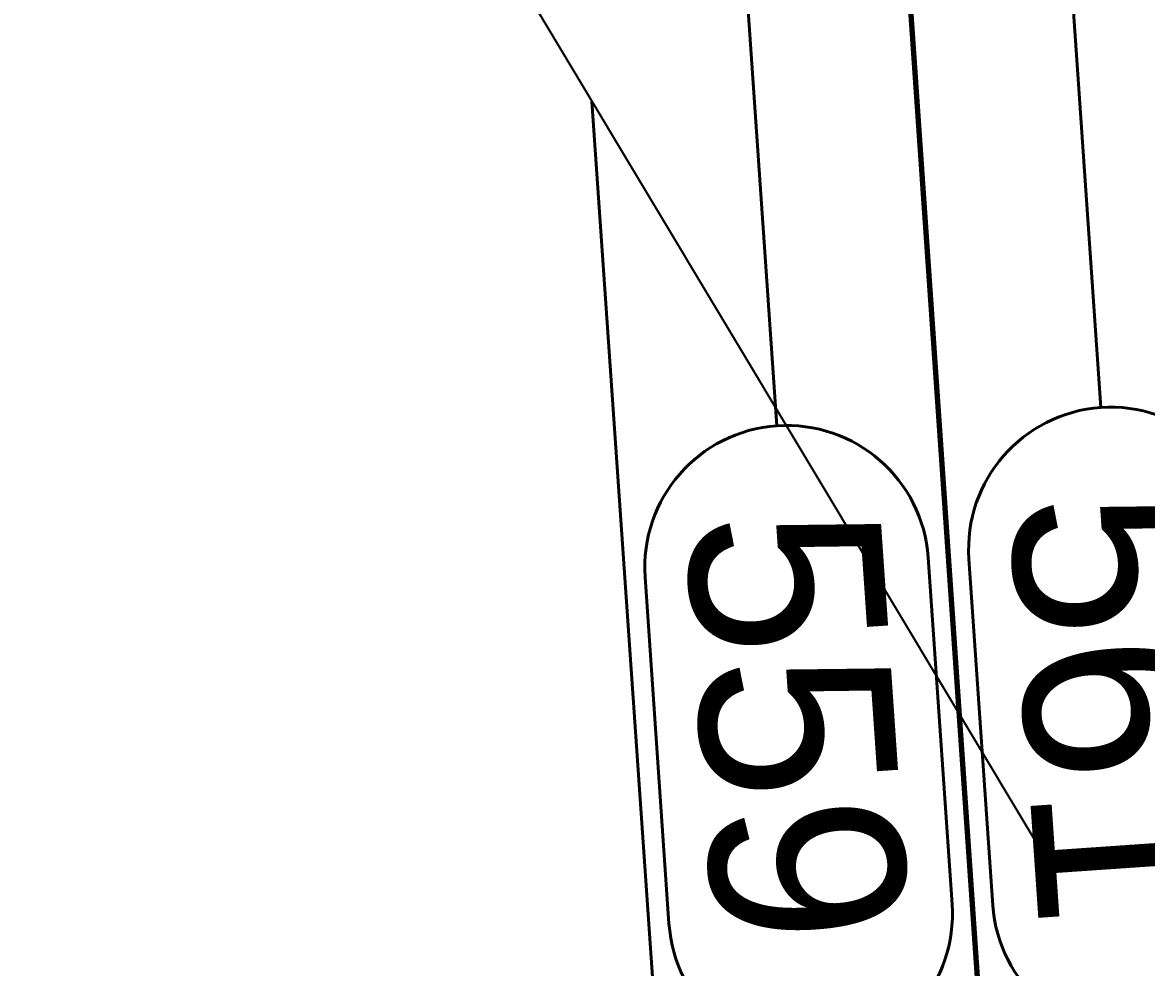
# Model space of a CAD drawing. Header units: feet. Extents: x 10084 to 13321, y 3329 to 8503.
# Drawn here: x 12046.87 to 12074.6, y 6818.32 to 6841.64 of the extents above; entities that cross this region are included whole.
import ezdxf
from ezdxf.enums import TextEntityAlignment as Align

# ---------------------------------------------------------------- set-up
doc = ezdxf.new("R2010")
doc.units = ezdxf.units.FT
doc.header["$LTSCALE"] = 40
doc.header["$MEASUREMENT"] = 0
doc.layers.add('CONT-L', color=55, linetype='Continuous')
doc.layers.add('Level 1', color=7, linetype='Continuous')
doc.styles.add('Style-CB101', font='CB101.shx')

msp = doc.modelspace()

# ---------------------------------------------------------------- linework, layer by layer
at = {"layer": 'CONT-L', "color": 5, "elevation": 558}
msp.add_lwpolyline([(12046.871, 6863.136), (12071.887, 6821.376)], dxfattribs=at)
at = {"layer": 'Level 1', "color": 5, "linetype": 'Continuous', "lineweight": 40}
msp.add_line((12060.918, 6839.687), (12062.542, 6816.125), dxfattribs=at)
at = {"layer": 'Level 1', "color": 5, "linetype": 'Continuous', "lineweight": 40, "flags": 128}
for points in [[(12073.467, 6832.135), (12071.167, 6865.497), (12074.39, 6907.801)], [(12064.863, 6888.055), (12063.146, 6865.526), (12065.479, 6831.684)]]:
    msp.add_lwpolyline(points, dxfattribs=at)
at = {"layer": 'Level 1', "color": 5, "linetype": 'Continuous', "lineweight": 70, "flags": 128}
msp.add_lwpolyline([(12070.574, 6815.931), (12067.177, 6865.222), (12067.179, 6865.801), (12069.627, 6897.928)], dxfattribs=at)
at = {"layer": 'Level 1', "color": 5, "linetype": 'Continuous', "lineweight": 40, "flags": 128}
for points in [[(12070.805, 6819.851), (12070.216, 6828.403), (12070.216, 6828.403, -1), (12077.199, 6828.884), (12077.199, 6828.884), (12077.788, 6820.332), (12077.788, 6820.332, -1), (12070.805, 6819.851)], [(12062.817, 6819.4), (12062.228, 6827.952), (12062.228, 6827.952, -1), (12069.211, 6828.433), (12069.211, 6828.433), (12069.8, 6819.881), (12069.801, 6819.881, -1), (12062.817, 6819.4)]]:
    msp.add_lwpolyline(points, format="xyb", dxfattribs=at)

# ---------------------------------------------------------------- texts
at = {"layer": 'Level 1', "color": 5, "linetype": 'Continuous', "lineweight": 40, "style": 'Style-CB101'}
for s, p in [('561', (12076, 6830.244)), ('559', (12068.012, 6829.793))]:
    msp.add_text(s, height=4.8, rotation=273.9429, dxfattribs=at).set_placement(p, align=Align.TOP_LEFT)

doc.saveas('drawing.dxf')
